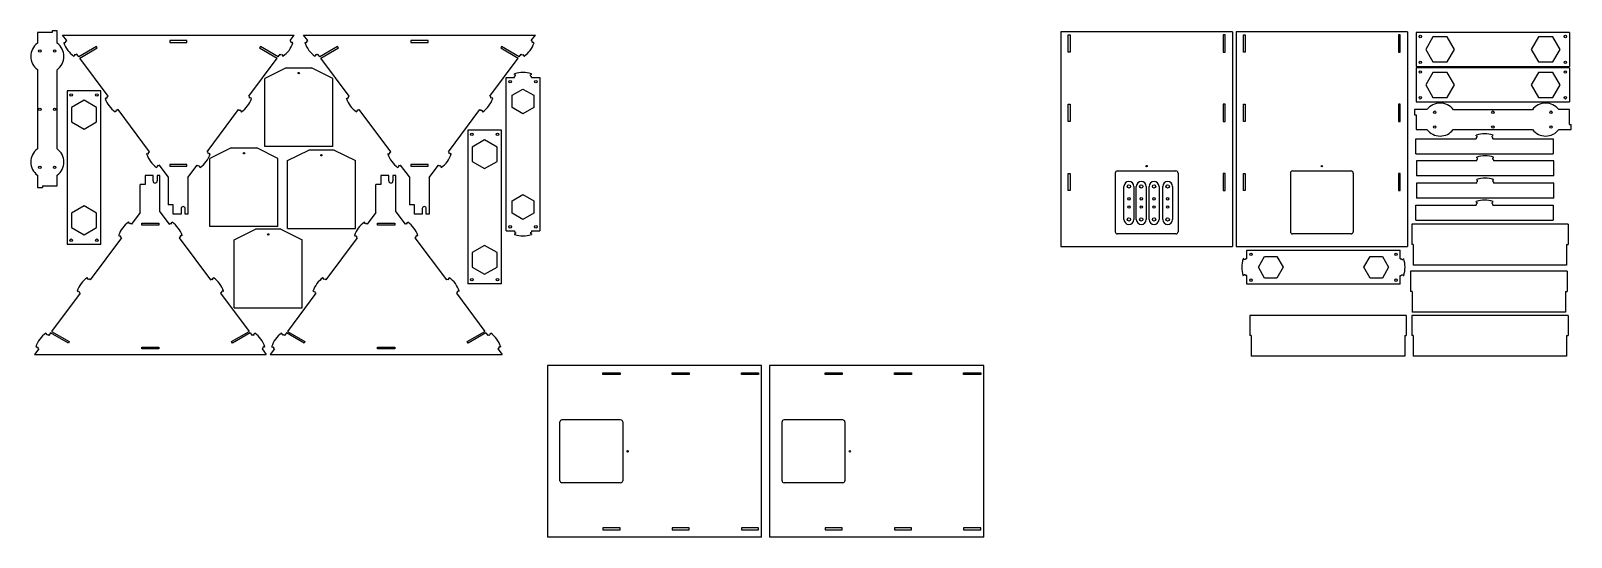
# Model space of a CAD drawing. Header units: millimetres. Extents: x -968 to 2769, y -122 to 1105.
import ezdxf

# ---------------------------------------------------------------- set-up
doc = ezdxf.new("R2010")
doc.units = ezdxf.units.MM

# ---------------------------------------------------------------- blocks, each defined once
blk = doc.blocks.new('plättchen__1', base_point=(1778, 635.9))
at = {"color": 250, "linetype": 'Continuous'}
for p, q in [((1778, 647.9), (1778, 727.9)), ((1802, 727.9), (1802, 647.9))]:
    blk.add_line(p, q, dxfattribs=at)
for centre, radius in [((1790, 727.9), 4.1), ((1790, 697.9), 3), ((1790, 677.9), 3), ((1790, 647.9), 4.1)]:
    blk.add_circle(centre, radius, dxfattribs=at)
for centre, start, end in [((1790, 727.9), 0, 180), ((1790, 647.9), 180, 0)]:
    blk.add_arc(centre, 12, start, end, dxfattribs=at)
blk = doc.blocks.new('Vordans118', base_point=(1790, 688))
blk.add_blockref('plättchen__1', (1778, 635.9))
blk = doc.blocks.new('plättchen__2', base_point=(1714, 635.9))
at = {"color": 250, "linetype": 'Continuous'}
for p, q in [((1714, 647.9), (1714, 727.9)), ((1738, 727.9), (1738, 647.9))]:
    blk.add_line(p, q, dxfattribs=at)
for centre, radius in [((1726, 727.9), 4.1), ((1726, 697.9), 3), ((1726, 677.9), 3), ((1726, 647.9), 4.1)]:
    blk.add_circle(centre, radius, dxfattribs=at)
for centre, start, end in [((1726, 727.9), 0, 180), ((1726, 647.9), 180, 0)]:
    blk.add_arc(centre, 12, start, end, dxfattribs=at)
blk = doc.blocks.new('Vordans117', base_point=(1726, 688))
blk.add_blockref('plättchen__2', (1714, 635.9))
blk = doc.blocks.new('dose_1_408__3', base_point=(2389, 850))
at = {"color": 250, "linetype": 'Continuous'}
for p, q in [((2419, 914), (2389, 914)), ((2389, 914), (2389, 901.8)), ((2389, 901.8), (2393, 901.8)), ((2393, 901.8), (2393, 866)), ((2674.9, 913.8), (2483.1, 913.8)), ((2765, 914.1), (2738.9, 914.1)), ((2765, 878.1), (2765, 914.1)), ((2393, 866), (2419, 866)), ((2482.9, 865.8), (2675.1, 865.8)), ((2739.1, 866.1), (2769, 866.1)), ((2765, 878.1), (2769, 878.1)), ((2769, 866.1), (2769, 878.1))]:
    blk.add_line(p, q, dxfattribs=at)
for centre in [(2438, 907.8), (2579, 907.8), (2720, 907.8), (2438, 871.8), (2579, 871.8), (2720, 871.8)]:
    blk.add_circle(centre, 3, dxfattribs=at)
for centre, start, end in [((2451, 890), 36.5286, 143.1301), ((2707, 890), 37.0411, 143.4714), ((2451, 890), 216.8699, 322.7872), ((2707, 890), 217.2128, 323.301)]:
    blk.add_arc(centre, 40, start, end, dxfattribs=at)
blk = doc.blocks.new('Vordans116', base_point=(2579, 890))
blk.add_blockref('dose_1_408__3', (2389, 850))
blk = doc.blocks.new('fenster_406__4', base_point=(-533.5, 630.7))
at = {"color": 250, "linetype": 'Continuous'}
for p, q in [((-481.9, 821.2), (-533.5, 795.9)), ((-533.5, 630.7), (-533.5, 795.9)), ((-481.9, 821.2), (-420.1, 821.2)), ((-368.5, 795.9), (-420.1, 821.2)), ((-368.5, 630.7), (-368.5, 795.9)), ((-368.5, 630.7), (-533.5, 630.7))]:
    blk.add_line(p, q, dxfattribs=at)
blk.add_circle((-451, 808.5), 1.65, dxfattribs=at)
blk = doc.blocks.new('Vordans115', base_point=(-451, 726))
blk.add_blockref('fenster_406__4', (-533.5, 630.7))
blk = doc.blocks.new('fenster_406__5', base_point=(-400.5, 824.7))
at = {"color": 250, "linetype": 'Continuous'}
for p, q in [((-348.9, 1015.2), (-400.5, 989.9)), ((-348.9, 1015.2), (-287.1, 1015.2)), ((-235.5, 989.9), (-287.1, 1015.2)), ((-400.5, 824.7), (-400.5, 989.9)), ((-235.5, 824.7), (-235.5, 989.9)), ((-235.5, 824.7), (-400.5, 824.7))]:
    blk.add_line(p, q, dxfattribs=at)
blk.add_circle((-318, 1002.5), 1.65, dxfattribs=at)
blk = doc.blocks.new('Vordans114', base_point=(-318, 920))
blk.add_blockref('fenster_406__5', (-400.5, 824.7))
blk = doc.blocks.new('lampenplatte_unten_400__6', base_point=(1970, 490.8))
at = {"color": 250, "linetype": 'Continuous'}
for p, q in [((1982, 573.2), (2354, 573.2)), ((1982, 552.3), (1982, 573.2)), ((2354, 552.3), (2354, 573.2)), ((1975, 552.3), (1973.3, 552.3)), ((1975, 552.3), (1975.8, 550.5)), ((1978, 550.5), (1975.8, 550.5)), ((1978, 550.5), (1979.4, 552.3)), ((1982, 552.3), (1979.4, 552.3)), ((2010, 532), (2025, 558)), ((2025, 506), (2010, 532)), ((2025, 558), (2055, 558)), ((2055, 558), (2070, 532)), ((2070, 532), (2055, 506)), ((2266, 532), (2281, 558)), ((2281, 506), (2266, 532)), ((2281, 558), (2311, 558)), ((2311, 558), (2326, 532)), ((2326, 532), (2311, 506)), ((2354, 552.3), (2356.6, 552.3)), ((2358, 550.5), (2356.6, 552.3)), ((2358, 550.5), (2360.2, 550.5)), ((2361, 552.3), (2360.2, 550.5)), ((2361, 552.3), (2362.7, 552.3)), ((1975, 511.7), (1973.3, 511.7)), ((1975, 511.7), (1975.8, 513.5)), ((1978, 513.5), (1975.8, 513.5)), ((1978, 513.5), (1979.4, 511.7)), ((1982, 511.7), (1979.4, 511.7)), ((1982, 490.8), (1982, 511.7)), ((2354, 490.8), (1982, 490.8)), ((2055, 506), (2025, 506)), ((2311, 506), (2281, 506)), ((2354, 511.7), (2356.6, 511.7)), ((2354, 490.8), (2354, 511.7)), ((2358, 513.5), (2356.6, 511.7)), ((2358, 513.5), (2360.2, 513.5)), ((2361, 511.7), (2360.2, 513.5)), ((2361, 511.7), (2362.7, 511.7))]:
    blk.add_line(p, q, dxfattribs=at)
for centre in [(1992, 563.2), (2344, 563.2), (1992, 500.8), (2344, 500.8)]:
    blk.add_circle(centre, 3, dxfattribs=at)
for centre, start, end in [((2034.7, 532), 161.7066, 198.2934), ((2301.3, 532), 341.7066, 18.2934)]:
    blk.add_arc(centre, 64.7, start, end, dxfattribs=at)
blk = doc.blocks.new('Vordans113', base_point=(2168, 532))
blk.add_blockref('lampenplatte_unten_400__6', (1970, 490.8))
blk = doc.blocks.new('lampenplatte_mitte_401__7', base_point=(2393, 932.8))
at = {"color": 250, "linetype": 'Continuous'}
for p, q in [((2393, 1015.2), (2393, 932.8)), ((2765, 1015.2), (2393, 1015.2)), ((2765, 1015.2), (2765, 932.8)), ((2433.5, 1004.3), (2416, 974)), ((2416, 974), (2433.5, 943.7)), ((2468.5, 1004.3), (2433.5, 1004.3)), ((2486, 974), (2468.5, 1004.3)), ((2468.5, 943.7), (2486, 974)), ((2689.5, 1004.3), (2672, 974)), ((2672, 974), (2689.5, 943.7)), ((2724.5, 1004.3), (2689.5, 1004.3)), ((2742, 974), (2724.5, 1004.3)), ((2724.5, 943.7), (2742, 974)), ((2433.5, 943.7), (2468.5, 943.7)), ((2689.5, 943.7), (2724.5, 943.7)), ((2393, 932.8), (2765, 932.8))]:
    blk.add_line(p, q, dxfattribs=at)
for centre in [(2403, 1005.2), (2755, 1005.2), (2403, 942.8), (2755, 942.8)]:
    blk.add_circle(centre, 3, dxfattribs=at)
blk = doc.blocks.new('Vordans112', base_point=(2579, 974))
blk.add_blockref('lampenplatte_mitte_401__7', (2393, 932.8))
blk = doc.blocks.new('lampenplatte_oben_402__8', base_point=(2393, 1018.8))
at = {"color": 250, "linetype": 'Continuous'}
for p, q in [((2393, 1101.2), (2393, 1018.8)), ((2765, 1101.2), (2393, 1101.2)), ((2433.5, 1090.3), (2416, 1060)), ((2468.5, 1090.3), (2433.5, 1090.3)), ((2486, 1060), (2468.5, 1090.3)), ((2689.5, 1090.3), (2672, 1060)), ((2724.5, 1090.3), (2689.5, 1090.3)), ((2742, 1060), (2724.5, 1090.3)), ((2765, 1101.2), (2765, 1018.8)), ((2416, 1060), (2433.5, 1029.7)), ((2468.5, 1029.7), (2486, 1060)), ((2672, 1060), (2689.5, 1029.7)), ((2724.5, 1029.7), (2742, 1060)), ((2393, 1018.8), (2765, 1018.8)), ((2433.5, 1029.7), (2468.5, 1029.7)), ((2689.5, 1029.7), (2724.5, 1029.7))]:
    blk.add_line(p, q, dxfattribs=at)
for centre in [(2403, 1091.2), (2755, 1091.2), (2403, 1028.8), (2755, 1028.8)]:
    blk.add_circle(centre, 3, dxfattribs=at)
blk = doc.blocks.new('Vordans111', base_point=(2579, 1060))
blk.add_blockref('lampenplatte_oben_402__8', (2393, 1018.8))
blk = doc.blocks.new('dachplatte_1_1__9', base_point=(824.2, -122))
at = {"color": 250, "linetype": 'Continuous'}
for p, q in [((824.2, 294), (824.2, -122)), ((1343.8, 294), (824.2, 294)), ((959.1, 271.8), (959.1, 276.2)), ((959.1, 276.2), (1000.5, 276.2)), ((1000.5, 271.8), (959.1, 271.8)), ((1000.5, 276.2), (1000.5, 271.8)), ((1127.1, 276.2), (1168.5, 276.2)), ((1127.1, 271.8), (1127.1, 276.2)), ((1168.5, 271.8), (1127.1, 271.8)), ((1168.5, 276.2), (1168.5, 271.8)), ((1295.1, 271.8), (1295.1, 276.2)), ((1295.1, 276.2), (1336.5, 276.2)), ((1336.5, 271.8), (1295.1, 271.8)), ((1336.5, 276.2), (1336.5, 271.8)), ((1343.8, -122), (1343.8, 294)), ((854.5, 14.8), (854.5, 157.2)), ((1001.9, 162.2), (859.5, 162.2)), ((1006.9, 157.2), (1006.9, 14.8)), ((1001.9, 9.8), (859.5, 9.8)), ((959.1, -99.8), (959.1, -104.2)), ((1000.5, -99.8), (959.1, -99.8)), ((959.1, -104.2), (1000.5, -104.2)), ((1000.5, -104.2), (1000.5, -99.8)), ((1168.5, -99.8), (1127.1, -99.8)), ((1127.1, -99.8), (1127.1, -104.2)), ((1127.1, -104.2), (1168.5, -104.2)), ((1168.5, -104.2), (1168.5, -99.8)), ((1336.5, -99.8), (1295.1, -99.8)), ((1295.1, -99.8), (1295.1, -104.2)), ((1295.1, -104.2), (1336.5, -104.2)), ((1336.5, -104.2), (1336.5, -99.8)), ((1343.8, -122), (824.2, -122))]:
    blk.add_line(p, q, dxfattribs=at)
blk.add_circle((1018.9, 86), 1.65, dxfattribs=at)
for centre, start, end in [((859.5, 157.2), 90, 180), ((1001.9, 157.2), 0, 90), ((859.5, 14.8), 180, 270), ((1001.9, 14.8), 270, 0)]:
    blk.add_arc(centre, 5, start, end, dxfattribs=at)
blk = doc.blocks.new('Vordans109', base_point=(1084, 86))
blk.add_blockref('dachplatte_1_1__9', (824.2, -122))
blk = doc.blocks.new('dachplatte_1_1__10', base_point=(285.2, -122))
at = {"color": 250, "linetype": 'Continuous'}
for p, q in [((285.2, 294), (285.2, -122)), ((804.8, 294), (285.2, 294)), ((420.1, 271.8), (420.1, 276.2)), ((420.1, 276.2), (461.5, 276.2)), ((461.5, 271.8), (420.1, 271.8)), ((461.5, 276.2), (461.5, 271.8)), ((588.1, 276.2), (629.5, 276.2)), ((588.1, 271.8), (588.1, 276.2)), ((629.5, 271.8), (588.1, 271.8)), ((629.5, 276.2), (629.5, 271.8)), ((756.1, 271.8), (756.1, 276.2)), ((756.1, 276.2), (797.5, 276.2)), ((797.5, 271.8), (756.1, 271.8)), ((797.5, 276.2), (797.5, 271.8)), ((804.8, -122), (804.8, 294)), ((315.5, 14.8), (315.5, 157.2)), ((462.9, 162.2), (320.5, 162.2)), ((467.9, 157.2), (467.9, 14.8)), ((462.9, 9.8), (320.5, 9.8)), ((420.1, -99.8), (420.1, -104.2)), ((461.5, -99.8), (420.1, -99.8)), ((420.1, -104.2), (461.5, -104.2)), ((461.5, -104.2), (461.5, -99.8)), ((629.5, -99.8), (588.1, -99.8)), ((588.1, -99.8), (588.1, -104.2)), ((588.1, -104.2), (629.5, -104.2)), ((629.5, -104.2), (629.5, -99.8)), ((797.5, -99.8), (756.1, -99.8)), ((756.1, -99.8), (756.1, -104.2)), ((756.1, -104.2), (797.5, -104.2)), ((797.5, -104.2), (797.5, -99.8)), ((804.8, -122), (285.2, -122))]:
    blk.add_line(p, q, dxfattribs=at)
blk.add_circle((479.9, 86), 1.65, dxfattribs=at)
for centre, start, end in [((320.5, 157.2), 90, 180), ((462.9, 157.2), 0, 90), ((320.5, 14.8), 180, 270), ((462.9, 14.8), 270, 0)]:
    blk.add_arc(centre, 5, start, end, dxfattribs=at)
blk = doc.blocks.new('Vordans108', base_point=(545, 86))
blk.add_blockref('dachplatte_1_1__10', (285.2, -122))
blk = doc.blocks.new('umlenkplatte_groß_405__11', base_point=(2379, 423.5))
at = {"color": 250, "linetype": 'Continuous'}
for p, q in [((2759, 522.5), (2379, 522.5)), ((2379, 522.5), (2379, 473.5)), ((2759, 522.5), (2759, 473.5)), ((2383, 473.5), (2379, 473.5)), ((2383, 473.5), (2383, 423.5)), ((2755, 473.5), (2755, 423.5)), ((2755, 473.5), (2759, 473.5)), ((2755, 423.5), (2383, 423.5))]:
    blk.add_line(p, q, dxfattribs=at)
blk = doc.blocks.new('Vordans107', base_point=(2569, 473))
blk.add_blockref('umlenkplatte_groß_405__11', (2379, 423.5))
blk = doc.blocks.new('umlenkplatte_groß_405__12', base_point=(1989, 316.5))
at = {"color": 250, "linetype": 'Continuous'}
for p, q in [((2369, 415.5), (1989, 415.5)), ((1989, 415.5), (1989, 366.5)), ((2369, 415.5), (2369, 366.5)), ((1993, 366.5), (1989, 366.5)), ((1993, 366.5), (1993, 316.5)), ((2365, 366.5), (2365, 316.5)), ((2365, 366.5), (2369, 366.5)), ((2365, 316.5), (1993, 316.5))]:
    blk.add_line(p, q, dxfattribs=at)
blk = doc.blocks.new('Vordans106', base_point=(2179, 366))
blk.add_blockref('umlenkplatte_groß_405__12', (1989, 316.5))
blk = doc.blocks.new('umlenkplatte_klein_1_1__13', base_point=(2392.4, 807.2))
at = {"color": 250, "linetype": 'Continuous'}
for p, q in [((2392.4, 807.2), (2392.4, 843.5)), ((2392.4, 843.5), (2538.7, 843.5)), ((2538.7, 850.5), (2538.7, 852.2)), ((2538.7, 850.5), (2540.5, 849.7)), ((2540.5, 847.5), (2538.7, 846.1)), ((2538.7, 846.1), (2538.7, 843.5)), ((2540.5, 847.5), (2540.5, 849.7)), ((2579.3, 850.5), (2577.5, 849.7)), ((2577.5, 847.5), (2577.5, 849.7)), ((2577.5, 847.5), (2579.3, 846.1)), ((2579.3, 850.5), (2579.3, 852.2)), ((2579.3, 843.5), (2579.3, 846.1)), ((2579.3, 843.5), (2725.6, 843.5)), ((2725.6, 843.5), (2725.6, 807.2)), ((2392.4, 807.2), (2725.6, 807.2))]:
    blk.add_line(p, q, dxfattribs=at)
blk.add_arc((2559.1, 790.8), 64.7, 71.7138, 108.3006, dxfattribs=at)
blk = doc.blocks.new('Vordans105', base_point=(2559, 831))
blk.add_blockref('umlenkplatte_klein_1_1__13', (2392.4, 807.2))
blk = doc.blocks.new('umlenkplatte_klein_1_1__14', base_point=(2392.4, 646.2))
at = {"color": 250, "linetype": 'Continuous'}
for p, q in [((2392.4, 646.2), (2392.4, 682.5)), ((2392.4, 682.5), (2538.7, 682.5)), ((2538.7, 689.5), (2538.7, 691.2)), ((2538.7, 689.5), (2540.5, 688.7)), ((2540.5, 686.5), (2538.7, 685.1)), ((2538.7, 685.1), (2538.7, 682.5)), ((2540.5, 686.5), (2540.5, 688.7)), ((2579.3, 689.5), (2577.5, 688.7)), ((2577.5, 686.5), (2577.5, 688.7)), ((2577.5, 686.5), (2579.3, 685.1)), ((2579.3, 689.5), (2579.3, 691.2)), ((2579.3, 682.5), (2579.3, 685.1)), ((2579.3, 682.5), (2725.6, 682.5)), ((2725.6, 682.5), (2725.6, 646.2)), ((2392.4, 646.2), (2725.6, 646.2))]:
    blk.add_line(p, q, dxfattribs=at)
blk.add_arc((2559.1, 629.8), 64.7, 71.7138, 108.3006, dxfattribs=at)
blk = doc.blocks.new('Vordans104', base_point=(2559, 670))
blk.add_blockref('umlenkplatte_klein_1_1__14', (2392.4, 646.2))
blk = doc.blocks.new('frontplatte_lichtmodul_404__15', base_point=(-306.1, 661.1))
at = {"color": 250, "linetype": 'Continuous'}
for p, q in [((-306.1, 1094.9), (256.1, 1094.9)), ((-295.9, 1081.2), (-306.1, 1094.9)), ((245.9, 1081.2), (256.1, 1094.9)), ((-302.9, 1076), (-301.5, 1077)), ((-301.5, 1077), (-299.3, 1076.4)), ((-299.3, 1076.4), (-298, 1077.4)), ((-298, 1079.6), (-295.9, 1081.2)), ((-298, 1077.4), (-298, 1079.6)), ((-275.9, 1047.7), (-277.2, 1046.7)), ((-277.2, 1046.7), (-277.2, 1044.5)), ((-273.7, 1047.1), (-275.9, 1047.7)), ((-271.6, 1048.6), (-273.7, 1047.1)), ((-266.9, 1042.3), (-271.6, 1048.6)), ((-223.9, 1067.2), (-266.9, 1042.3)), ((-264.5, 1039.1), (-221.9, 1063.7)), ((-221.9, 1063.7), (-223.9, 1067.2)), ((-45.7, 1081.4), (-45.7, 1077)), ((-4.3, 1081.4), (-45.7, 1081.4)), ((-45.7, 1077), (-4.3, 1077)), ((-4.3, 1077), (-4.3, 1081.4)), ((173.9, 1067.2), (171.9, 1063.7)), ((171.9, 1063.7), (214.5, 1039.1)), ((216.9, 1042.3), (173.9, 1067.2)), ((216.9, 1042.3), (221.6, 1048.6)), ((221.6, 1048.6), (223.7, 1047.1)), ((223.7, 1047.1), (225.9, 1047.7)), ((225.9, 1047.7), (227.2, 1046.7)), ((227.2, 1046.7), (227.2, 1044.5)), ((248, 1079.6), (245.9, 1081.2)), ((248, 1077.4), (248, 1079.6)), ((249.3, 1076.4), (248, 1077.4)), ((251.5, 1077), (249.3, 1076.4)), ((252.9, 1076), (251.5, 1077)), ((-277.2, 1044.5), (-278.6, 1043.4)), ((-195.5, 946.5), (-264.5, 1039.1)), ((145.5, 946.5), (214.5, 1039.1)), ((227.2, 1044.5), (228.6, 1043.4)), ((-202.5, 941.3), (-201.1, 942.3)), ((-201.1, 942.3), (-198.9, 941.7)), ((-198.9, 941.7), (-197.6, 942.7)), ((-197.6, 944.9), (-195.5, 946.5)), ((-197.6, 942.7), (-197.6, 944.9)), ((147.6, 944.9), (145.5, 946.5)), ((147.6, 942.7), (147.6, 944.9)), ((148.9, 941.7), (147.6, 942.7)), ((151.1, 942.3), (148.9, 941.7)), ((152.5, 941.3), (151.1, 942.3)), ((-176.8, 909.8), (-178.2, 908.7)), ((-175.5, 913), (-176.8, 912)), ((-176.8, 912), (-176.8, 909.8)), ((-173.3, 912.4), (-175.5, 913)), ((-171.2, 914), (-173.3, 912.4)), ((-95, 811.8), (-171.2, 914)), ((45, 811.8), (121.2, 914)), ((121.2, 914), (123.3, 912.4)), ((123.3, 912.4), (125.5, 913)), ((125.5, 913), (126.8, 912)), ((126.8, 912), (126.8, 909.8)), ((126.8, 909.8), (128.2, 908.7)), ((-102.1, 806.6), (-100.7, 807.6)), ((-100.7, 807.6), (-98.5, 807)), ((-98.5, 807), (-97.2, 808)), ((-97.2, 810.2), (-95, 811.8)), ((-97.2, 808), (-97.2, 810.2)), ((47.2, 810.2), (45, 811.8)), ((47.2, 808), (47.2, 810.2)), ((48.5, 807), (47.2, 808)), ((50.7, 807.6), (48.5, 807)), ((52.1, 806.6), (50.7, 807.6)), ((-76.4, 775.1), (-77.8, 774)), ((-75.1, 778.3), (-76.4, 777.3)), ((-76.4, 777.3), (-76.4, 775.1)), ((-72.9, 777.7), (-75.1, 778.3)), ((-70.8, 779.3), (-72.9, 777.7)), ((-49.7, 750.9), (-70.8, 779.3)), ((-49.7, 750.9), (-49.7, 683.1)), ((-4.3, 781.3), (-45.7, 781.3)), ((-45.7, 781.3), (-45.7, 776.9)), ((-45.7, 776.9), (-4.3, 776.9)), ((-4.3, 776.9), (-4.3, 781.3)), ((-1.7, 749.2), (20.8, 779.3)), ((-1.7, 749.2), (-1.7, 661.1)), ((20.8, 779.3), (22.9, 777.7)), ((22.9, 777.7), (25.1, 778.3)), ((25.1, 778.3), (26.4, 777.3)), ((26.4, 777.3), (26.4, 775.1)), ((26.4, 775.1), (27.8, 774)), ((-37.5, 683.1), (-49.7, 683.1)), ((-37.5, 661.1), (-37.5, 683.1)), ((-18.5, 674.1), (-18.5, 661.1)), ((-8.5, 661.1), (-8.5, 674.1)), ((-18.5, 661.1), (-37.5, 661.1)), ((-1.7, 661.1), (-8.5, 661.1))]:
    blk.add_line(p, q, dxfattribs=at)
for centre, radius, start, end in [((-241.5, 1096.4), 64.7, 198.4188, 235.0056), ((191.5, 1096.4), 64.7, 304.9944, 341.5812), ((-141.1, 961.7), 64.7, 198.4188, 235.0056), ((91.1, 961.7), 64.7, 304.9944, 341.5812), ((-40.7, 827), 64.7, 198.4188, 235.0056), ((-9.3, 827), 64.7, 304.9944, 341.5812), ((-13.5, 674.1), 5, 0, 180)]:
    blk.add_arc(centre, radius, start, end, dxfattribs=at)
blk = doc.blocks.new('Vordans103', base_point=(-25, 878))
blk.add_blockref('frontplatte_lichtmodul_404__15', (-306.1, 661.1))
blk = doc.blocks.new('frontplatte_lichtmodul_404__16', base_point=(-891.1, 661.1))
at = {"color": 250, "linetype": 'Continuous'}
for p, q in [((-891.1, 1094.9), (-328.9, 1094.9)), ((-880.9, 1081.2), (-891.1, 1094.9)), ((-339.1, 1081.2), (-328.9, 1094.9)), ((-887.9, 1076), (-886.5, 1077)), ((-886.5, 1077), (-884.3, 1076.4)), ((-884.3, 1076.4), (-883, 1077.4)), ((-883, 1079.6), (-880.9, 1081.2)), ((-883, 1077.4), (-883, 1079.6)), ((-860.9, 1047.7), (-862.2, 1046.7)), ((-862.2, 1046.7), (-862.2, 1044.5)), ((-858.7, 1047.1), (-860.9, 1047.7)), ((-856.6, 1048.6), (-858.7, 1047.1)), ((-851.9, 1042.3), (-856.6, 1048.6)), ((-808.9, 1067.2), (-851.9, 1042.3)), ((-849.5, 1039.1), (-806.9, 1063.7)), ((-806.9, 1063.7), (-808.9, 1067.2)), ((-630.7, 1081.4), (-630.7, 1077)), ((-589.3, 1081.4), (-630.7, 1081.4)), ((-630.7, 1077), (-589.3, 1077)), ((-589.3, 1077), (-589.3, 1081.4)), ((-411.1, 1067.2), (-413.1, 1063.7)), ((-413.1, 1063.7), (-370.5, 1039.1)), ((-368.1, 1042.3), (-411.1, 1067.2)), ((-368.1, 1042.3), (-363.4, 1048.6)), ((-363.4, 1048.6), (-361.3, 1047.1)), ((-361.3, 1047.1), (-359.1, 1047.7)), ((-359.1, 1047.7), (-357.8, 1046.7)), ((-357.8, 1046.7), (-357.8, 1044.5)), ((-337, 1079.6), (-339.1, 1081.2)), ((-337, 1077.4), (-337, 1079.6)), ((-335.7, 1076.4), (-337, 1077.4)), ((-333.5, 1077), (-335.7, 1076.4)), ((-332.1, 1076), (-333.5, 1077)), ((-862.2, 1044.5), (-863.6, 1043.4)), ((-780.5, 946.5), (-849.5, 1039.1)), ((-439.5, 946.5), (-370.5, 1039.1)), ((-357.8, 1044.5), (-356.4, 1043.4)), ((-787.5, 941.3), (-786.1, 942.3)), ((-786.1, 942.3), (-783.9, 941.7)), ((-783.9, 941.7), (-782.6, 942.7)), ((-782.6, 944.9), (-780.5, 946.5)), ((-782.6, 942.7), (-782.6, 944.9)), ((-437.4, 944.9), (-439.5, 946.5)), ((-437.4, 942.7), (-437.4, 944.9)), ((-436.1, 941.7), (-437.4, 942.7)), ((-433.9, 942.3), (-436.1, 941.7)), ((-432.5, 941.3), (-433.9, 942.3)), ((-761.8, 909.8), (-763.2, 908.7)), ((-760.5, 913), (-761.8, 912)), ((-761.8, 912), (-761.8, 909.8)), ((-758.3, 912.4), (-760.5, 913)), ((-756.2, 914), (-758.3, 912.4)), ((-680, 811.8), (-756.2, 914)), ((-540, 811.8), (-463.8, 914)), ((-463.8, 914), (-461.7, 912.4)), ((-461.7, 912.4), (-459.5, 913)), ((-459.5, 913), (-458.2, 912)), ((-458.2, 912), (-458.2, 909.8)), ((-458.2, 909.8), (-456.8, 908.7)), ((-687.1, 806.6), (-685.7, 807.6)), ((-685.7, 807.6), (-683.5, 807)), ((-683.5, 807), (-682.2, 808)), ((-682.2, 810.2), (-680, 811.8)), ((-682.2, 808), (-682.2, 810.2)), ((-537.8, 810.2), (-540, 811.8)), ((-537.8, 808), (-537.8, 810.2)), ((-536.5, 807), (-537.8, 808)), ((-534.3, 807.6), (-536.5, 807)), ((-532.9, 806.6), (-534.3, 807.6)), ((-661.4, 775.1), (-662.8, 774)), ((-660.1, 778.3), (-661.4, 777.3)), ((-661.4, 777.3), (-661.4, 775.1)), ((-657.9, 777.7), (-660.1, 778.3)), ((-655.8, 779.3), (-657.9, 777.7)), ((-634.7, 750.9), (-655.8, 779.3)), ((-634.7, 750.9), (-634.7, 683.1)), ((-589.3, 781.3), (-630.7, 781.3)), ((-630.7, 781.3), (-630.7, 776.9)), ((-630.7, 776.9), (-589.3, 776.9)), ((-589.3, 776.9), (-589.3, 781.3)), ((-586.7, 749.2), (-564.2, 779.3)), ((-586.7, 749.2), (-586.7, 661.1)), ((-564.2, 779.3), (-562.1, 777.7)), ((-562.1, 777.7), (-559.9, 778.3)), ((-559.9, 778.3), (-558.6, 777.3)), ((-558.6, 777.3), (-558.6, 775.1)), ((-558.6, 775.1), (-557.2, 774)), ((-622.5, 683.1), (-634.7, 683.1)), ((-622.5, 661.1), (-622.5, 683.1)), ((-603.5, 674.1), (-603.5, 661.1)), ((-593.5, 661.1), (-593.5, 674.1)), ((-603.5, 661.1), (-622.5, 661.1)), ((-586.7, 661.1), (-593.5, 661.1))]:
    blk.add_line(p, q, dxfattribs=at)
for centre, radius, start, end in [((-826.5, 1096.4), 64.7, 198.4188, 235.0056), ((-393.5, 1096.4), 64.7, 304.9944, 341.5812), ((-726.1, 961.7), 64.7, 198.4188, 235.0056), ((-493.9, 961.7), 64.7, 304.9944, 341.5812), ((-625.7, 827), 64.7, 198.4188, 235.0056), ((-594.3, 827), 64.7, 304.9944, 341.5812), ((-598.5, 674.1), 5, 0, 180)]:
    blk.add_arc(centre, radius, start, end, dxfattribs=at)
blk = doc.blocks.new('Vordans102', base_point=(-610, 878))
blk.add_blockref('frontplatte_lichtmodul_404__16', (-891.1, 661.1))
blk = doc.blocks.new('plättchen__17', base_point=(1745, 635.9))
at = {"color": 250, "linetype": 'Continuous'}
for p, q in [((1745, 647.9), (1745, 727.9)), ((1769, 727.9), (1769, 647.9))]:
    blk.add_line(p, q, dxfattribs=at)
for centre, radius in [((1757, 727.9), 4.1), ((1757, 697.9), 3), ((1757, 677.9), 3), ((1757, 647.9), 4.1)]:
    blk.add_circle(centre, radius, dxfattribs=at)
for centre, start, end in [((1757, 727.9), 0, 180), ((1757, 647.9), 180, 0)]:
    blk.add_arc(centre, 12, start, end, dxfattribs=at)
blk = doc.blocks.new('Vordans101', base_point=(1757, 688))
blk.add_blockref('plättchen__17', (1745, 635.9))
blk = doc.blocks.new('plättchen__18', base_point=(1684, 635.9))
at = {"color": 250, "linetype": 'Continuous'}
for p, q in [((1684, 647.9), (1684, 727.9)), ((1708, 727.9), (1708, 647.9))]:
    blk.add_line(p, q, dxfattribs=at)
for centre, radius in [((1696, 727.9), 4.1), ((1696, 697.9), 3), ((1696, 677.9), 3), ((1696, 647.9), 4.1)]:
    blk.add_circle(centre, radius, dxfattribs=at)
for centre, start, end in [((1696, 727.9), 0, 180), ((1696, 647.9), 180, 0)]:
    blk.add_arc(centre, 12, start, end, dxfattribs=at)
blk = doc.blocks.new('Vordans100', base_point=(1696, 688))
blk.add_blockref('plättchen__18', (1684, 635.9))
blk = doc.blocks.new('umlenkplatte_klein_1_1__19', base_point=(2393.9, 753.9))
at = {"color": 250, "linetype": 'Continuous'}
for p, q in [((2393.9, 790.2), (2393.9, 753.9)), ((2540.2, 790.2), (2393.9, 790.2)), ((2540.2, 797.2), (2540.2, 799)), ((2540.2, 797.2), (2542, 796.5)), ((2542, 794.2), (2540.2, 792.8)), ((2540.2, 790.2), (2540.2, 792.8)), ((2542, 794.2), (2542, 796.5)), ((2580.8, 797.2), (2579, 796.5)), ((2579, 794.2), (2579, 796.5)), ((2579, 794.2), (2580.8, 792.8)), ((2580.8, 797.2), (2580.8, 799)), ((2580.8, 792.8), (2580.8, 790.2)), ((2727.1, 790.2), (2580.8, 790.2)), ((2727.1, 753.9), (2727.1, 790.2)), ((2727.1, 753.9), (2393.9, 753.9))]:
    blk.add_line(p, q, dxfattribs=at)
blk.add_arc((2560.4, 737.6), 64.7, 71.6994, 108.2862, dxfattribs=at)
blk = doc.blocks.new('Vordans99', base_point=(2538, 770))
blk.add_blockref('umlenkplatte_klein_1_1__19', (2393.9, 753.9))
blk = doc.blocks.new('umlenkplatte_klein_1_1__20', base_point=(2393.9, 699.9))
at = {"color": 250, "linetype": 'Continuous'}
for p, q in [((2393.9, 736.2), (2393.9, 699.9)), ((2540.2, 736.2), (2393.9, 736.2)), ((2540.2, 743.2), (2540.2, 745)), ((2540.2, 743.2), (2542, 742.5)), ((2542, 740.2), (2540.2, 738.8)), ((2540.2, 736.2), (2540.2, 738.8)), ((2542, 740.2), (2542, 742.5)), ((2580.8, 743.2), (2579, 742.5)), ((2579, 740.2), (2579, 742.5)), ((2579, 740.2), (2580.8, 738.8)), ((2580.8, 743.2), (2580.8, 745)), ((2580.8, 738.8), (2580.8, 736.2)), ((2727.1, 736.2), (2580.8, 736.2)), ((2727.1, 699.9), (2727.1, 736.2)), ((2727.1, 699.9), (2393.9, 699.9))]:
    blk.add_line(p, q, dxfattribs=at)
blk.add_arc((2560.4, 683.6), 64.7, 71.6994, 108.2862, dxfattribs=at)
blk = doc.blocks.new('Vordans98', base_point=(2538, 716))
blk.add_blockref('umlenkplatte_klein_1_1__20', (2393.9, 699.9))
blk = doc.blocks.new('umlenkplatte_groß_405__21', base_point=(2382, 316.5))
at = {"color": 250, "linetype": 'Continuous'}
for p, q in [((2762, 415.5), (2382, 415.5)), ((2382, 415.5), (2382, 366.5)), ((2762, 415.5), (2762, 366.5)), ((2386, 366.5), (2382, 366.5)), ((2386, 366.5), (2386, 316.5)), ((2758, 366.5), (2758, 316.5)), ((2758, 366.5), (2762, 366.5)), ((2758, 316.5), (2386, 316.5))]:
    blk.add_line(p, q, dxfattribs=at)
blk = doc.blocks.new('Vordans97', base_point=(2572, 366))
blk.add_blockref('umlenkplatte_groß_405__21', (2382, 316.5))
blk = doc.blocks.new('umlenkplatte_groß_405__22', base_point=(2382, 537.5))
at = {"color": 250, "linetype": 'Continuous'}
for p, q in [((2762, 636.5), (2382, 636.5)), ((2382, 636.5), (2382, 587.5)), ((2762, 636.5), (2762, 587.5)), ((2386, 587.5), (2382, 587.5)), ((2386, 587.5), (2386, 537.5)), ((2758, 587.5), (2758, 537.5)), ((2758, 587.5), (2762, 587.5)), ((2758, 537.5), (2386, 537.5))]:
    blk.add_line(p, q, dxfattribs=at)
blk = doc.blocks.new('Vordans96', base_point=(2572, 587))
blk.add_blockref('umlenkplatte_groß_405__22', (2382, 537.5))
blk = doc.blocks.new('lampenplatte_mitte_401__23', base_point=(91.8, 492))
at = {"color": 250, "linetype": 'Continuous'}
for p, q in [((174.2, 864), (91.8, 864)), ((91.8, 864), (91.8, 492)), ((174.2, 492), (174.2, 864)), ((133, 841), (102.7, 823.5)), ((102.7, 823.5), (102.7, 788.5)), ((163.3, 823.5), (133, 841)), ((163.3, 788.5), (163.3, 823.5)), ((102.7, 788.5), (133, 771)), ((133, 771), (163.3, 788.5)), ((133, 585), (102.7, 567.5)), ((102.7, 567.5), (102.7, 532.5)), ((163.3, 567.5), (133, 585)), ((163.3, 532.5), (163.3, 567.5)), ((102.7, 532.5), (133, 515)), ((133, 515), (163.3, 532.5)), ((174.2, 492), (91.8, 492))]:
    blk.add_line(p, q, dxfattribs=at)
for centre in [(101.8, 854), (164.2, 854), (101.8, 502), (164.2, 502)]:
    blk.add_circle(centre, 3, dxfattribs=at)
blk = doc.blocks.new('Vordans95', base_point=(133, 678))
blk.add_blockref('lampenplatte_mitte_401__23', (91.8, 492))
blk = doc.blocks.new('lampenplatte_unten_400__24', base_point=(184.8, 608))
at = {"color": 250, "linetype": 'Continuous'}
for p, q in [((184.8, 620), (184.8, 992)), ((184.8, 992), (205.7, 992)), ((205.7, 999), (205.7, 1000.7)), ((205.7, 999), (207.5, 998.2)), ((207.5, 996), (205.7, 994.6)), ((205.7, 992), (205.7, 994.6)), ((207.5, 996), (207.5, 998.2)), ((246.3, 999), (244.5, 998.2)), ((244.5, 996), (244.5, 998.2)), ((244.5, 996), (246.3, 994.6)), ((246.3, 999), (246.3, 1000.7)), ((246.3, 992), (246.3, 994.6)), ((246.3, 992), (267.2, 992)), ((267.2, 992), (267.2, 620)), ((200, 949), (226, 964)), ((200, 919), (200, 949)), ((226, 964), (252, 949)), ((252, 949), (252, 919)), ((226, 904), (200, 919)), ((252, 919), (226, 904)), ((200, 693), (226, 708)), ((200, 663), (200, 693)), ((226, 708), (252, 693)), ((252, 693), (252, 663)), ((226, 648), (200, 663)), ((252, 663), (226, 648)), ((184.8, 620), (205.7, 620)), ((205.7, 620), (205.7, 617.4)), ((207.5, 616), (205.7, 617.4)), ((205.7, 613), (207.5, 613.8)), ((205.7, 613), (205.7, 611.3)), ((207.5, 616), (207.5, 613.8)), ((244.5, 616), (246.3, 617.4)), ((244.5, 616), (244.5, 613.8)), ((246.3, 613), (244.5, 613.8)), ((246.3, 620), (267.2, 620)), ((246.3, 620), (246.3, 617.4)), ((246.3, 613), (246.3, 611.3))]:
    blk.add_line(p, q, dxfattribs=at)
for centre in [(194.8, 982), (257.2, 982), (194.8, 630), (257.2, 630)]:
    blk.add_circle(centre, 3, dxfattribs=at)
for centre, start, end in [((226, 939.3), 71.7066, 108.2934), ((226, 672.7), 251.7066, 288.2934)]:
    blk.add_arc(centre, 64.7, start, end, dxfattribs=at)
blk = doc.blocks.new('Vordans94', base_point=(226, 806))
blk.add_blockref('lampenplatte_unten_400__24', (184.8, 608))
blk = doc.blocks.new('lampenplatte_oben_402__25', base_point=(-880.2, 587.6))
at = {"color": 250, "linetype": 'Continuous'}
for p, q in [((-797.8, 959.6), (-880.2, 959.6)), ((-880.2, 959.6), (-880.2, 587.6)), ((-839, 936.6), (-869.3, 919.1)), ((-808.7, 919.1), (-839, 936.6)), ((-797.8, 587.6), (-797.8, 959.6)), ((-869.3, 919.1), (-869.3, 884.1)), ((-808.7, 884.1), (-808.7, 919.1)), ((-869.3, 884.1), (-839, 866.6)), ((-839, 866.6), (-808.7, 884.1)), ((-839, 680.6), (-869.3, 663.1)), ((-808.7, 663.1), (-839, 680.6)), ((-869.3, 663.1), (-869.3, 628.1)), ((-808.7, 628.1), (-808.7, 663.1)), ((-869.3, 628.1), (-839, 610.6)), ((-839, 610.6), (-808.7, 628.1)), ((-797.8, 587.6), (-880.2, 587.6))]:
    blk.add_line(p, q, dxfattribs=at)
for centre in [(-870.2, 949.6), (-807.8, 949.6), (-870.2, 597.6), (-807.8, 597.6)]:
    blk.add_circle(centre, 3, dxfattribs=at)
blk = doc.blocks.new('Vordans93', base_point=(-839, 773))
blk.add_blockref('lampenplatte_oben_402__25', (-880.2, 587.6))
blk = doc.blocks.new('dose_1_408__26', base_point=(-968, 725))
at = {"color": 250, "linetype": 'Continuous'}
for p, q in [((-952, 1101), (-952, 1075)), ((-916.2, 1101), (-952, 1101)), ((-916.2, 1105), (-916.2, 1101)), ((-904, 1105), (-916.2, 1105)), ((-904, 1075), (-904, 1105)), ((-952.2, 1011.1), (-952.2, 818.9)), ((-904.2, 819.1), (-904.2, 1010.9)), ((-951.9, 754.9), (-951.9, 725)), ((-903.9, 729), (-903.9, 755.1)), ((-951.9, 725), (-939.9, 725)), ((-939.9, 729), (-903.9, 729)), ((-939.9, 729), (-939.9, 725))]:
    blk.add_line(p, q, dxfattribs=at)
for centre in [(-946.2, 1056), (-910.2, 1056), (-946.2, 915), (-910.2, 915), (-946.2, 774), (-910.2, 774)]:
    blk.add_circle(centre, 3, dxfattribs=at)
for centre, start, end in [((-928, 1043), 126.8699, 232.7872), ((-928, 1043), 306.5286, 53.1301), ((-928, 787), 127.2128, 233.301), ((-928, 787), 307.0411, 53.4714)]:
    blk.add_arc(centre, 40, start, end, dxfattribs=at)
blk = doc.blocks.new('Vordans92', base_point=(-928, 915))
blk.add_blockref('dose_1_408__26', (-968, 725))
blk = doc.blocks.new('fenster_406__27', base_point=(-474.5, 433.8))
at = {"color": 250, "linetype": 'Continuous'}
for p, q in [((-474.5, 598.9), (-422.9, 624.3)), ((-474.5, 433.8), (-474.5, 598.9)), ((-361.1, 624.3), (-422.9, 624.3)), ((-361.1, 624.3), (-309.5, 598.9)), ((-309.5, 433.8), (-309.5, 598.9)), ((-474.5, 433.8), (-309.5, 433.8))]:
    blk.add_line(p, q, dxfattribs=at)
blk.add_circle((-392, 611.6), 1.65, dxfattribs=at)
blk = doc.blocks.new('Vordans91', base_point=(-392, 529))
blk.add_blockref('fenster_406__27', (-474.5, 433.8))
blk = doc.blocks.new('fenster_406__28', base_point=(-345.5, 625.7))
at = {"color": 250, "linetype": 'Continuous'}
for p, q in [((-345.5, 790.9), (-293.9, 816.2)), ((-345.5, 625.7), (-345.5, 790.9)), ((-232.1, 816.2), (-293.9, 816.2)), ((-232.1, 816.2), (-180.5, 790.9)), ((-180.5, 625.7), (-180.5, 790.9)), ((-345.5, 625.7), (-180.5, 625.7))]:
    blk.add_line(p, q, dxfattribs=at)
blk.add_circle((-263, 803.5), 1.65, dxfattribs=at)
blk = doc.blocks.new('Vordans90', base_point=(-263, 721))
blk.add_blockref('fenster_406__28', (-345.5, 625.7))
blk = doc.blocks.new('dachplatte_1_1__29', base_point=(1531, 582.7))
at = {"color": 250, "linetype": 'Continuous'}
for p, q in [((1947, 1102.4), (1531, 1102.4)), ((1531, 1102.4), (1531, 582.7)), ((1548.8, 1095.1), (1553.2, 1095.1)), ((1548.8, 1053.7), (1548.8, 1095.1)), ((1553.2, 1095.1), (1553.2, 1053.7)), ((1924.8, 1095.1), (1924.8, 1053.7)), ((1929.2, 1095.1), (1924.8, 1095.1)), ((1929.2, 1053.7), (1929.2, 1095.1)), ((1947, 1102.4), (1947, 582.7)), ((1553.2, 1053.7), (1548.8, 1053.7)), ((1924.8, 1053.7), (1929.2, 1053.7)), ((1548.8, 885.7), (1548.8, 927.1)), ((1548.8, 927.1), (1553.2, 927.1)), ((1553.2, 927.1), (1553.2, 885.7)), ((1924.8, 927.1), (1924.8, 885.7)), ((1929.2, 927.1), (1924.8, 927.1)), ((1929.2, 885.7), (1929.2, 927.1)), ((1553.2, 885.7), (1548.8, 885.7)), ((1924.8, 885.7), (1929.2, 885.7)), ((1548.8, 759.1), (1553.2, 759.1)), ((1548.8, 717.7), (1548.8, 759.1)), ((1553.2, 759.1), (1553.2, 717.7)), ((1662.8, 760.4), (1662.8, 618)), ((1667.8, 765.4), (1810.2, 765.4)), ((1815.2, 760.4), (1815.2, 618)), ((1929.2, 759.1), (1924.8, 759.1)), ((1924.8, 759.1), (1924.8, 717.7)), ((1929.2, 717.7), (1929.2, 759.1)), ((1553.2, 717.7), (1548.8, 717.7)), ((1924.8, 717.7), (1929.2, 717.7)), ((1810.2, 613), (1667.8, 613)), ((1531, 582.7), (1947, 582.7))]:
    blk.add_line(p, q, dxfattribs=at)
blk.add_circle((1739, 777.4), 1.65, dxfattribs=at)
for centre, start, end in [((1667.8, 760.4), 90, 180), ((1810.2, 760.4), 360, 90), ((1667.8, 618), 180, 270), ((1810.2, 618), 270, 0)]:
    blk.add_arc(centre, 5, start, end, dxfattribs=at)
blk = doc.blocks.new('Vordans89', base_point=(1739, 845))
blk.add_blockref('dachplatte_1_1__29', (1531, 582.7))
blk = doc.blocks.new('dachplatte_1_1__30', base_point=(1956, 582.7))
at = {"color": 250, "linetype": 'Continuous'}
for p, q in [((2372, 1102.4), (1956, 1102.4)), ((1956, 1102.4), (1956, 582.7)), ((1973.8, 1095.1), (1978.2, 1095.1)), ((1973.8, 1053.7), (1973.8, 1095.1)), ((1978.2, 1095.1), (1978.2, 1053.7)), ((2349.8, 1095.1), (2349.8, 1053.7)), ((2354.2, 1095.1), (2349.8, 1095.1)), ((2354.2, 1053.7), (2354.2, 1095.1)), ((2372, 1102.4), (2372, 582.7)), ((1978.2, 1053.7), (1973.8, 1053.7)), ((2349.8, 1053.7), (2354.2, 1053.7)), ((1973.8, 885.7), (1973.8, 927.1)), ((1973.8, 927.1), (1978.2, 927.1)), ((1978.2, 927.1), (1978.2, 885.7)), ((2349.8, 927.1), (2349.8, 885.7)), ((2354.2, 927.1), (2349.8, 927.1)), ((2354.2, 885.7), (2354.2, 927.1)), ((1978.2, 885.7), (1973.8, 885.7)), ((2349.8, 885.7), (2354.2, 885.7)), ((1973.8, 759.1), (1978.2, 759.1)), ((1973.8, 717.7), (1973.8, 759.1)), ((1978.2, 759.1), (1978.2, 717.7)), ((2087.8, 760.4), (2087.8, 618)), ((2092.8, 765.4), (2235.2, 765.4)), ((2240.2, 760.4), (2240.2, 618)), ((2354.2, 759.1), (2349.8, 759.1)), ((2349.8, 759.1), (2349.8, 717.7)), ((2354.2, 717.7), (2354.2, 759.1)), ((1978.2, 717.7), (1973.8, 717.7)), ((2349.8, 717.7), (2354.2, 717.7)), ((2235.2, 613), (2092.8, 613)), ((1956, 582.7), (2372, 582.7))]:
    blk.add_line(p, q, dxfattribs=at)
blk.add_circle((2164, 777.4), 1.65, dxfattribs=at)
for centre, start, end in [((2092.8, 760.4), 90, 180), ((2235.2, 760.4), 0, 90), ((2092.8, 618), 180, 270), ((2235.2, 618), 270, 0)]:
    blk.add_arc(centre, 5, start, end, dxfattribs=at)
blk = doc.blocks.new('Vordans84', base_point=(2164, 845))
blk.add_blockref('dachplatte_1_1__30', (1956, 582.7))
blk = doc.blocks.new('frontplatte_lichtmodul_404__31', base_point=(-387.1, 320.6))
at = {"color": 250, "linetype": 'Continuous'}
for p, q in [((-99.5, 754.4), (-118.5, 754.4)), ((-118.5, 754.4), (-118.5, 732.4)), ((-99.5, 741.4), (-99.5, 754.4)), ((-82.7, 754.4), (-89.5, 754.4)), ((-89.5, 754.4), (-89.5, 741.4)), ((-82.7, 666.3), (-82.7, 754.4)), ((-118.5, 732.4), (-130.7, 732.4)), ((-130.7, 664.6), (-130.7, 732.4)), ((-157.4, 640.4), (-158.8, 641.5)), ((-157.4, 638.2), (-157.4, 640.4)), ((-156.1, 637.2), (-157.4, 638.2)), ((-153.9, 637.8), (-156.1, 637.2)), ((-151.8, 636.2), (-153.9, 637.8)), ((-130.7, 664.6), (-151.8, 636.2)), ((-126.7, 634.2), (-126.7, 638.6)), ((-126.7, 638.6), (-85.3, 638.6)), ((-85.3, 638.6), (-85.3, 634.2)), ((-82.7, 666.3), (-60.2, 636.2)), ((-60.2, 636.2), (-58.1, 637.8)), ((-58.1, 637.8), (-55.9, 637.2)), ((-55.9, 637.2), (-54.6, 638.2)), ((-54.6, 640.4), (-53.2, 641.5)), ((-54.6, 638.2), (-54.6, 640.4)), ((-176, 603.7), (-252.2, 501.5)), ((-183.1, 608.9), (-181.7, 607.9)), ((-181.7, 607.9), (-179.5, 608.5)), ((-179.5, 608.5), (-178.2, 607.5)), ((-178.2, 607.5), (-178.2, 605.3)), ((-178.2, 605.3), (-176, 603.7)), ((-85.3, 634.2), (-126.7, 634.2)), ((-33.8, 605.3), (-36, 603.7)), ((-36, 603.7), (40.2, 501.5)), ((-32.5, 608.5), (-33.8, 607.5)), ((-33.8, 607.5), (-33.8, 605.3)), ((-30.3, 607.9), (-32.5, 608.5)), ((-28.9, 608.9), (-30.3, 607.9)), ((-257.8, 505.7), (-259.2, 506.8)), ((-257.8, 503.5), (-257.8, 505.7)), ((-256.5, 502.5), (-257.8, 503.5)), ((-254.3, 503.1), (-256.5, 502.5)), ((-252.2, 501.5), (-254.3, 503.1)), ((40.2, 501.5), (42.3, 503.1)), ((42.3, 503.1), (44.5, 502.5)), ((44.5, 502.5), (45.8, 503.5)), ((45.8, 505.7), (47.2, 506.8)), ((45.8, 503.5), (45.8, 505.7)), ((-276.5, 469), (-345.5, 376.4)), ((-283.5, 474.2), (-282.1, 473.2)), ((-282.1, 473.2), (-279.9, 473.8)), ((-279.9, 473.8), (-278.6, 472.8)), ((-278.6, 472.8), (-278.6, 470.6)), ((-278.6, 470.6), (-276.5, 469)), ((66.6, 470.6), (64.5, 469)), ((64.5, 469), (133.5, 376.4)), ((67.9, 473.8), (66.6, 472.8)), ((66.6, 472.8), (66.6, 470.6)), ((70.1, 473.2), (67.9, 473.8)), ((71.5, 474.2), (70.1, 473.2)), ((-345.5, 376.4), (-302.9, 351.8)), ((90.9, 351.8), (133.5, 376.4)), ((-383.9, 339.5), (-382.5, 338.5)), ((-382.5, 338.5), (-380.3, 339.1)), ((-380.3, 339.1), (-379, 338.1)), ((-379, 338.1), (-379, 335.9)), ((-358.2, 371), (-359.6, 372.1)), ((-358.2, 368.8), (-358.2, 371)), ((-356.9, 367.8), (-358.2, 368.8)), ((-354.7, 368.4), (-356.9, 367.8)), ((-352.6, 366.9), (-354.7, 368.4)), ((-347.9, 373.2), (-352.6, 366.9)), ((-304.9, 348.3), (-347.9, 373.2)), ((-302.9, 351.8), (-304.9, 348.3)), ((-126.7, 338.5), (-85.3, 338.5)), ((-126.7, 334.1), (-126.7, 338.5)), ((-85.3, 338.5), (-85.3, 334.1)), ((92.9, 348.3), (90.9, 351.8)), ((135.9, 373.2), (92.9, 348.3)), ((135.9, 373.2), (140.6, 366.9)), ((140.6, 366.9), (142.7, 368.4)), ((142.7, 368.4), (144.9, 367.8)), ((144.9, 367.8), (146.2, 368.8)), ((146.2, 371), (147.6, 372.1)), ((146.2, 368.8), (146.2, 371)), ((168.3, 339.1), (167, 338.1)), ((167, 338.1), (167, 335.9)), ((170.5, 338.5), (168.3, 339.1)), ((171.9, 339.5), (170.5, 338.5)), ((-376.9, 334.3), (-387.1, 320.6)), ((-387.1, 320.6), (175.1, 320.6)), ((-379, 335.9), (-376.9, 334.3)), ((-85.3, 334.1), (-126.7, 334.1)), ((167, 335.9), (164.9, 334.3)), ((164.9, 334.3), (175.1, 320.6))]:
    blk.add_line(p, q, dxfattribs=at)
for centre, radius, start, end in [((-94.5, 741.4), 5, 180, 0), ((-121.7, 588.5), 64.7, 124.9944, 161.5812), ((-90.3, 588.5), 64.7, 18.4188, 55.0056), ((-222.1, 453.8), 64.7, 124.9944, 161.5812), ((10.1, 453.8), 64.7, 18.4188, 55.0056), ((-322.5, 319.1), 64.7, 124.9944, 161.5812), ((110.5, 319.1), 64.7, 18.4188, 55.0056)]:
    blk.add_arc(centre, radius, start, end, dxfattribs=at)
blk = doc.blocks.new('Vordans88', base_point=(-106, 533))
blk.add_blockref('frontplatte_lichtmodul_404__31', (-387.1, 320.6))
blk = doc.blocks.new('frontplatte_lichtmodul_404__32', base_point=(-959.1, 320.6))
at = {"color": 250, "linetype": 'Continuous'}
for p, q in [((-671.5, 754.4), (-690.5, 754.4)), ((-690.5, 754.4), (-690.5, 732.4)), ((-671.5, 741.4), (-671.5, 754.4)), ((-654.7, 754.4), (-661.5, 754.4)), ((-661.5, 754.4), (-661.5, 741.4)), ((-654.7, 666.3), (-654.7, 754.4)), ((-690.5, 732.4), (-702.7, 732.4)), ((-702.7, 664.6), (-702.7, 732.4)), ((-729.4, 640.4), (-730.8, 641.5)), ((-729.4, 638.2), (-729.4, 640.4)), ((-728.1, 637.2), (-729.4, 638.2)), ((-725.9, 637.8), (-728.1, 637.2)), ((-723.8, 636.2), (-725.9, 637.8)), ((-702.7, 664.6), (-723.8, 636.2)), ((-698.7, 634.2), (-698.7, 638.6)), ((-698.7, 638.6), (-657.3, 638.6)), ((-657.3, 638.6), (-657.3, 634.2)), ((-654.7, 666.3), (-632.2, 636.2)), ((-632.2, 636.2), (-630.1, 637.8)), ((-630.1, 637.8), (-627.9, 637.2)), ((-627.9, 637.2), (-626.6, 638.2)), ((-626.6, 640.4), (-625.2, 641.5)), ((-626.6, 638.2), (-626.6, 640.4)), ((-748, 603.7), (-824.2, 501.5)), ((-755.1, 608.9), (-753.7, 607.9)), ((-753.7, 607.9), (-751.5, 608.5)), ((-751.5, 608.5), (-750.2, 607.5)), ((-750.2, 607.5), (-750.2, 605.3)), ((-750.2, 605.3), (-748, 603.7)), ((-657.3, 634.2), (-698.7, 634.2)), ((-605.8, 605.3), (-608, 603.7)), ((-608, 603.7), (-531.8, 501.5)), ((-604.5, 608.5), (-605.8, 607.5)), ((-605.8, 607.5), (-605.8, 605.3)), ((-602.3, 607.9), (-604.5, 608.5)), ((-600.9, 608.9), (-602.3, 607.9)), ((-829.8, 505.7), (-831.2, 506.8)), ((-829.8, 503.5), (-829.8, 505.7)), ((-828.5, 502.5), (-829.8, 503.5)), ((-826.3, 503.1), (-828.5, 502.5)), ((-824.2, 501.5), (-826.3, 503.1)), ((-531.8, 501.5), (-529.7, 503.1)), ((-529.7, 503.1), (-527.5, 502.5)), ((-527.5, 502.5), (-526.2, 503.5)), ((-526.2, 505.7), (-524.8, 506.8)), ((-526.2, 503.5), (-526.2, 505.7)), ((-848.5, 469), (-917.5, 376.4)), ((-855.5, 474.2), (-854.1, 473.2)), ((-854.1, 473.2), (-851.9, 473.8)), ((-851.9, 473.8), (-850.6, 472.8)), ((-850.6, 472.8), (-850.6, 470.6)), ((-850.6, 470.6), (-848.5, 469)), ((-505.4, 470.6), (-507.5, 469)), ((-507.5, 469), (-438.5, 376.4)), ((-504.1, 473.8), (-505.4, 472.8)), ((-505.4, 472.8), (-505.4, 470.6)), ((-501.9, 473.2), (-504.1, 473.8)), ((-500.5, 474.2), (-501.9, 473.2)), ((-917.5, 376.4), (-874.9, 351.8)), ((-481.1, 351.8), (-438.5, 376.4)), ((-955.9, 339.5), (-954.5, 338.5)), ((-954.5, 338.5), (-952.3, 339.1)), ((-952.3, 339.1), (-951, 338.1)), ((-951, 338.1), (-951, 335.9)), ((-930.2, 371), (-931.6, 372.1)), ((-930.2, 368.8), (-930.2, 371)), ((-928.9, 367.8), (-930.2, 368.8)), ((-926.7, 368.4), (-928.9, 367.8)), ((-924.6, 366.9), (-926.7, 368.4)), ((-919.9, 373.2), (-924.6, 366.9)), ((-876.9, 348.3), (-919.9, 373.2)), ((-874.9, 351.8), (-876.9, 348.3)), ((-698.7, 338.5), (-657.3, 338.5)), ((-698.7, 334.1), (-698.7, 338.5)), ((-657.3, 338.5), (-657.3, 334.1)), ((-479.1, 348.3), (-481.1, 351.8)), ((-436.1, 373.2), (-479.1, 348.3)), ((-436.1, 373.2), (-431.4, 366.9)), ((-431.4, 366.9), (-429.3, 368.4)), ((-429.3, 368.4), (-427.1, 367.8)), ((-427.1, 367.8), (-425.8, 368.8)), ((-425.8, 371), (-424.4, 372.1)), ((-425.8, 368.8), (-425.8, 371)), ((-403.7, 339.1), (-405, 338.1)), ((-405, 338.1), (-405, 335.9)), ((-401.5, 338.5), (-403.7, 339.1)), ((-400.1, 339.5), (-401.5, 338.5)), ((-948.9, 334.3), (-959.1, 320.6)), ((-959.1, 320.6), (-396.9, 320.6)), ((-951, 335.9), (-948.9, 334.3)), ((-657.3, 334.1), (-698.7, 334.1)), ((-405, 335.9), (-407.1, 334.3)), ((-407.1, 334.3), (-396.9, 320.6))]:
    blk.add_line(p, q, dxfattribs=at)
for centre, radius, start, end in [((-666.5, 741.4), 5, 180, 0), ((-693.7, 588.5), 64.7, 124.9944, 161.5812), ((-662.3, 588.5), 64.7, 18.4188, 55.0056), ((-794.1, 453.8), 64.7, 124.9944, 161.5812), ((-561.9, 453.8), 64.7, 18.4188, 55.0056), ((-894.5, 319.1), 64.7, 124.9944, 161.5812), ((-461.5, 319.1), 64.7, 18.4188, 55.0056)]:
    blk.add_arc(centre, radius, start, end, dxfattribs=at)
blk = doc.blocks.new('Vordans86', base_point=(-678, 533))
blk.add_blockref('frontplatte_lichtmodul_404__32', (-959.1, 320.6))

msp = doc.modelspace()

# ---------------------------------------------------------------- block references
for name, p in [('Vordans92', (-928, 915)), ('Vordans102', (-610, 878)), ('Vordans103', (-25, 878)), ('Vordans89', (1739, 845)), ('Vordans84', (2164, 845)), ('Vordans111', (2579, 1060)), ('Vordans114', (-318, 920)), ('Vordans112', (2579, 974)), ('Vordans94', (226, 806)), ('Vordans93', (-839, 773)), ('Vordans116', (2579, 890)), ('Vordans95', (133, 678)), ('Vordans105', (2559, 831)), ('Vordans115', (-451, 726)), ('Vordans90', (-263, 721)), ('Vordans99', (2538, 770)), ('Vordans86', (-678, 533)), ('Vordans88', (-106, 533)), ('Vordans98', (2538, 716)), ('Vordans100', (1696, 688)), ('Vordans117', (1726, 688)), ('Vordans101', (1757, 688)), ('Vordans118', (1790, 688)), ('Vordans104', (2559, 670)), ('Vordans96', (2572, 587)), ('Vordans91', (-392, 529)), ('Vordans113', (2168, 532)), ('Vordans107', (2569, 473)), ('Vordans106', (2179, 366)), ('Vordans97', (2572, 366)), ('Vordans108', (545, 86)), ('Vordans109', (1084, 86))]:
    msp.add_blockref(name, p)

doc.saveas('drawing.dxf')
